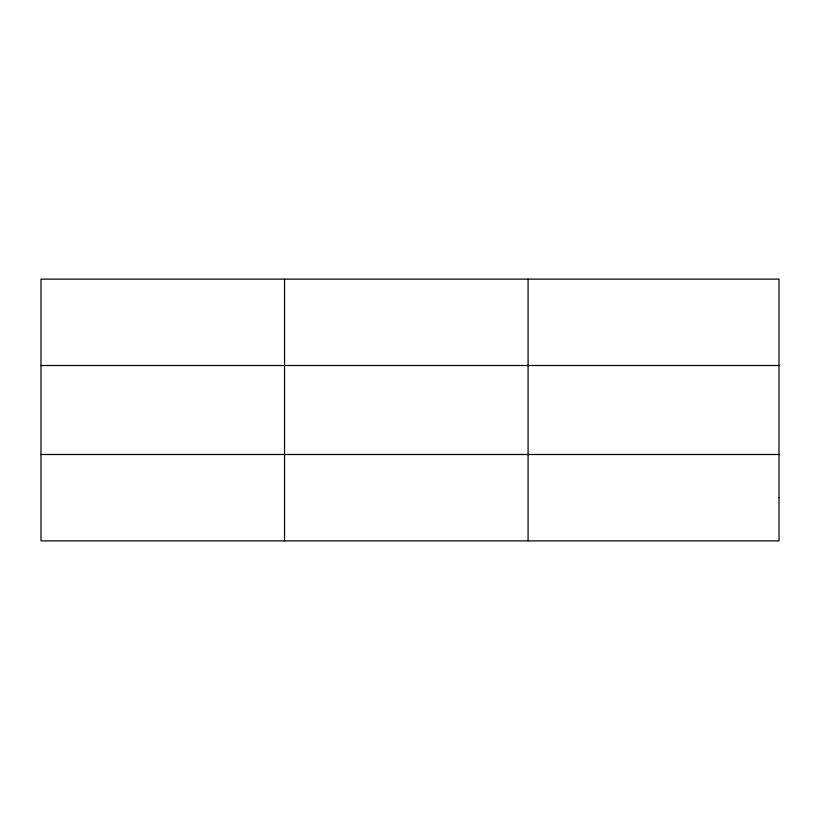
<?xml version="1.0" encoding="UTF-8"?>
<svg xmlns="http://www.w3.org/2000/svg" width="820" height="820" viewBox="0 0 820 820"><rect width="100%" height="100%" fill="white"/><g stroke="black" fill="none" stroke-linecap="round" stroke-linejoin="round"><path stroke-width="1.23" d="M284.54 279.128L284.54 540.872M528.08 279.128L528.08 540.872M41 365.505L779 365.505M41 454.495L779 454.495M779 497.678L779 540.872L41 540.872L41 279.128L779 279.128L779 497.678"/></g></svg>
